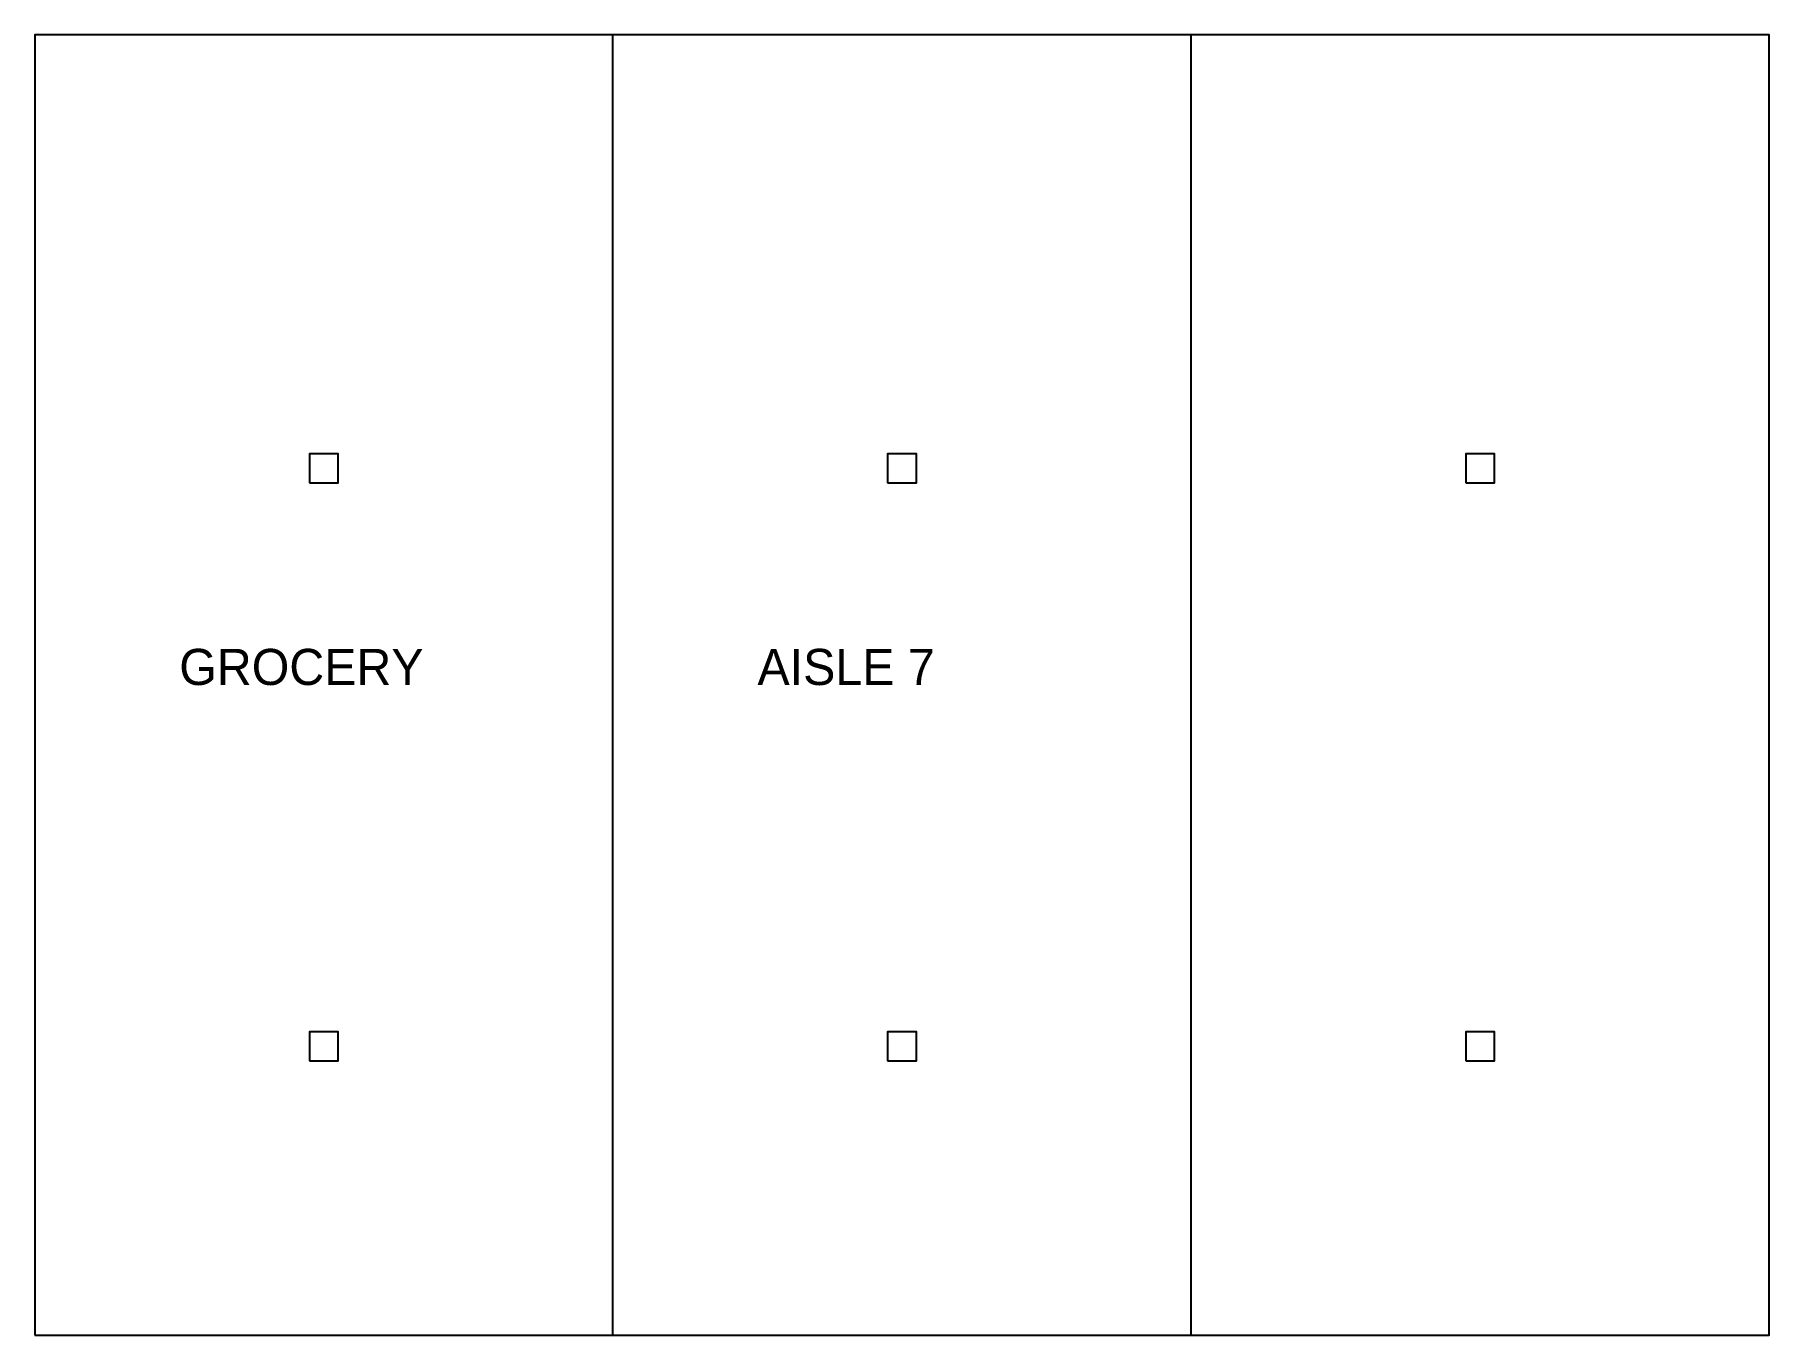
# Model space of a CAD drawing. Header units: millimetres. Extents: x 0 to 24000, y 0 to 18000.
import ezdxf

# ---------------------------------------------------------------- set-up
doc = ezdxf.new("R2010")
doc.units = ezdxf.units.MM

msp = doc.modelspace()

# ---------------------------------------------------------------- linework, layer by layer
at = {"layer": 'COLUMNS'}
for points in [[(3800, 11800), (4200, 11800), (4200, 12200), (3800, 12200)], [(11800, 11800), (12200, 11800), (12200, 12200), (11800, 12200)], [(19800, 11800), (20200, 11800), (20200, 12200), (19800, 12200)], [(3800, 3800), (4200, 3800), (4200, 4200), (3800, 4200)], [(11800, 3800), (12200, 3800), (12200, 4200), (11800, 4200)], [(19800, 3800), (20200, 3800), (20200, 4200), (19800, 4200)]]:
    msp.add_lwpolyline(points, close=True, dxfattribs=at)
at = {"layer": 'DOORS'}
msp.add_line((11000, 0), (13000, 0), dxfattribs=at)
at = {"layer": 'WALLS'}
for p, q in [((8000, 0), (8000, 18000)), ((16000, 0), (16000, 18000))]:
    msp.add_line(p, q, dxfattribs=at)
msp.add_lwpolyline([(0, 0), (24000, 0), (24000, 18000), (0, 18000)], close=True, dxfattribs=at)

# ---------------------------------------------------------------- texts
at = {"layer": 'ROOMS'}
for s, p in [('GROCERY', (2000, 9000)), ('AISLE 7', (10000, 9000))]:
    msp.add_text(s, height=500, dxfattribs=at).set_placement(p)

doc.saveas('drawing.dxf')
